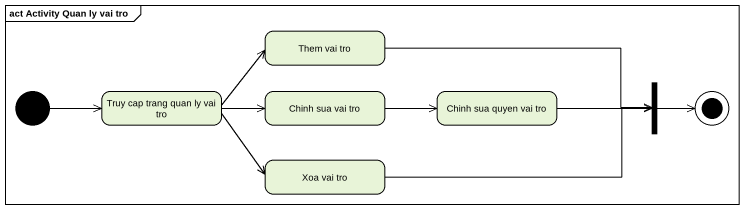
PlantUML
@startuml
mainframe act Activity Quan ly vai tro
hide empty description
state "Them vai tro" as Them_vai_tro
state "Truy cap trang quan ly vai tro" as Truy_cap_trang_quan_ly_vai
state "Chinh sua vai tro" as Chinh_sua_vai_tro
state "Chinh sua quyen vai tro" as Chinh_sua_quyen_vai_tro
state fork1 <<join>>
state "Xoa vai tro" as Xoa_vai_tro
[*] -right-> Truy_cap_trang_quan_ly_vai
Them_vai_tro -right-> fork1
Truy_cap_trang_quan_ly_vai -right-> Them_vai_tro
Truy_cap_trang_quan_ly_vai -right-> Chinh_sua_vai_tro
Truy_cap_trang_quan_ly_vai -right-> Xoa_vai_tro
Chinh_sua_vai_tro -right-> Chinh_sua_quyen_vai_tro
Chinh_sua_quyen_vai_tro -right-> fork1
Xoa_vai_tro -right-> fork1
fork1 -right-> [*]
@enduml
